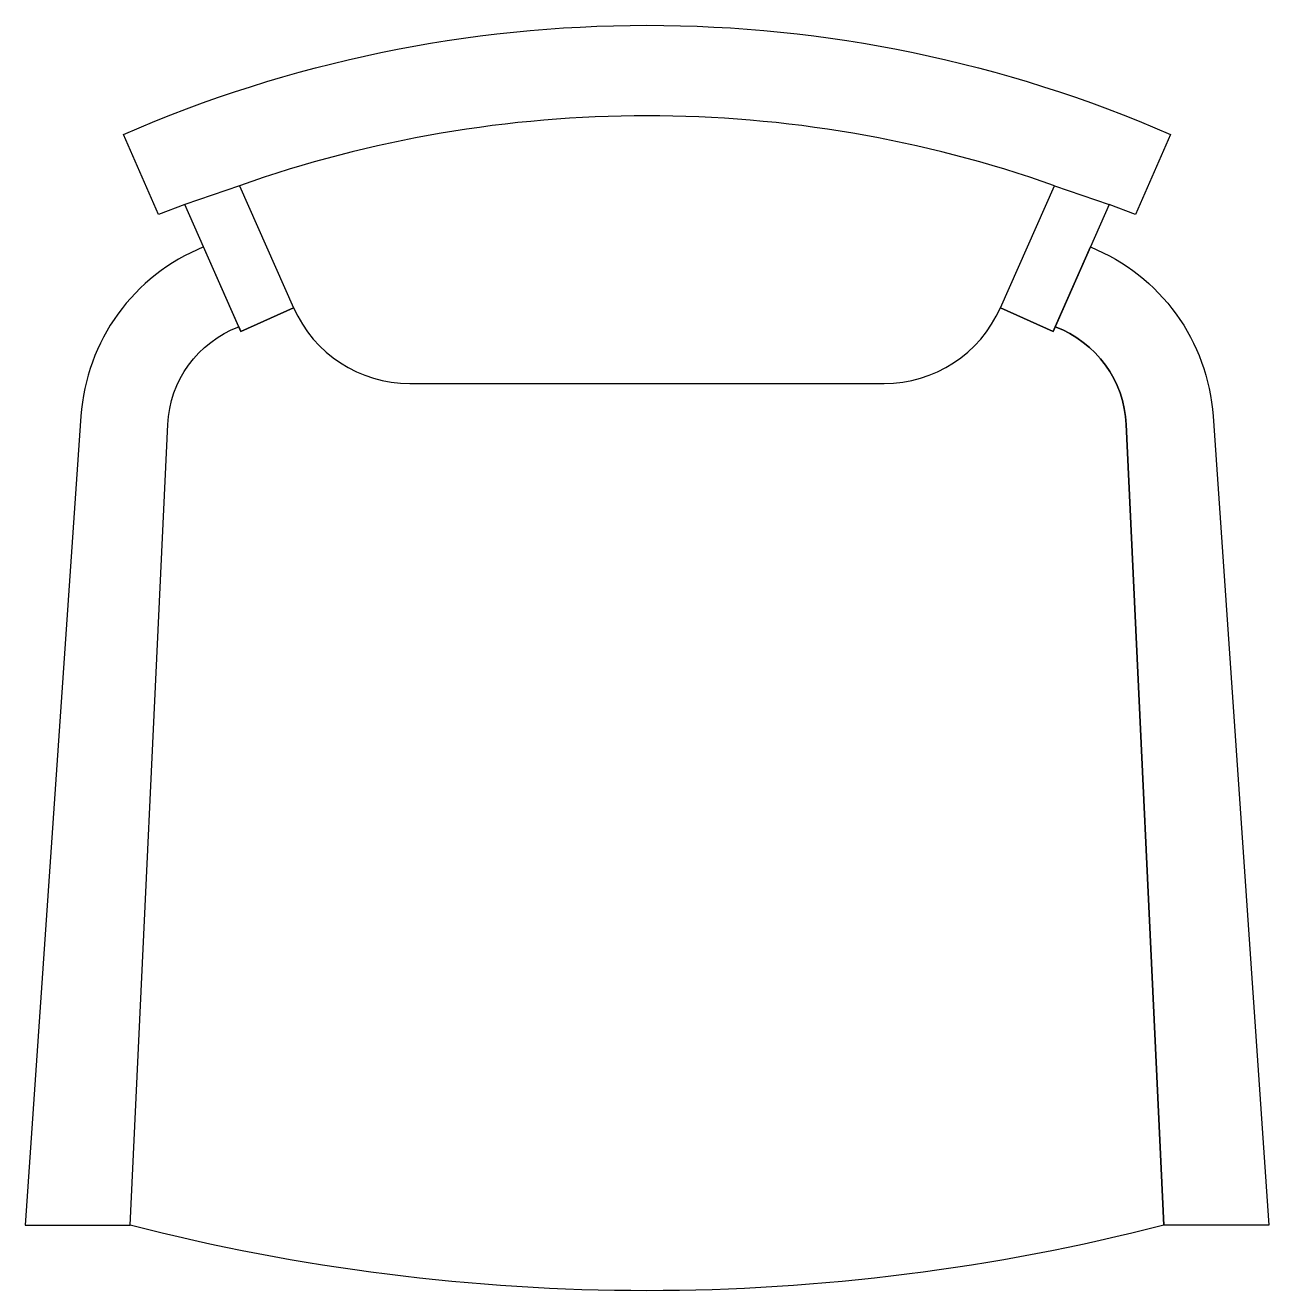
# Model space of a CAD drawing. Header units: millimetres. Extents: x -285 to 285, y -290 to 290.
import ezdxf

# ---------------------------------------------------------------- set-up
doc = ezdxf.new("R2010")
doc.units = ezdxf.units.MM
doc.header["$LTSCALE"] = 0.001

msp = doc.modelspace()

# ---------------------------------------------------------------- linework, layer by layer
for p, q in [((-186.8, 216.5), (-211.9, 207.8)), ((186.8, 216.5), (211.9, 207.8))]:
    msp.add_line(p, q)
for points in [[(162, 160.5), (186.8, 216.5, 0.171378), (-186.8, 216.5), (-162, 160.5), (-186.2, 149.7), (-211.9, 207.8), (-224, 203.3), (-240, 240, -0.208333), (240, 240), (224, 203.3), (211.9, 207.8), (186.2, 149.7), (162, 160.5)], [(-162, 160.5, 0.296743), (-108.7, 125.8), (108.7, 125.8, 0.296743), (162, 160.5), (186.8, 216.5, 0.171378), (-186.8, 216.5), (-162, 160.5)], [(-236.9, -260), (-219.7, 107, -0.300192), (-187.1, 151.8), (-203.3, 188.4, 0.287134), (-259.5, 110.8), (-285, -260), (-236.9, -260)], [(236.9, -260), (219.7, 107, 0.300192), (187.1, 151.8), (203.3, 188.4, -0.287134), (259.5, 110.8), (285, -260), (236.9, -260)], [(-236.9, -260), (-219.7, 107, -0.300192), (-187.1, 151.8), (-186.2, 149.7), (-162, 160.5, 0.296743), (-108.7, 125.8), (108.7, 125.8, 0.296743), (162, 160.5), (186.2, 149.7), (187.1, 151.8, -0.300192), (219.7, 107), (236.9, -260, -0.126658), (-236.9, -260)]]:
    msp.add_lwpolyline(points, format="xyb")

doc.saveas('drawing.dxf')
